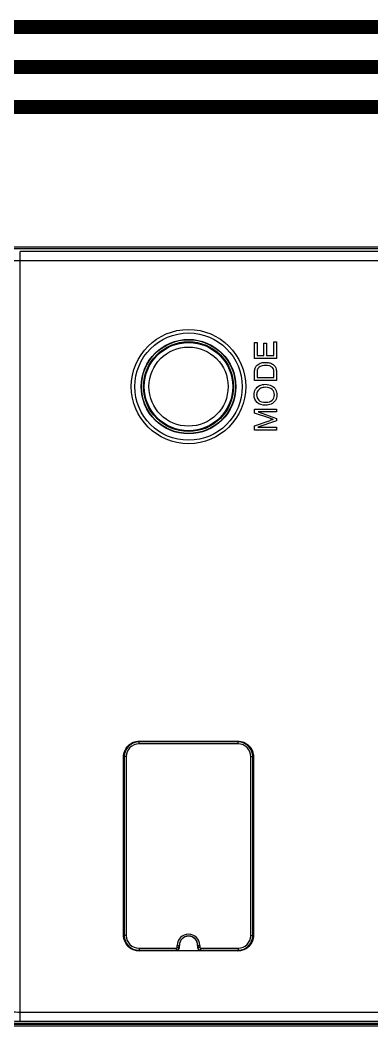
# Model space of a CAD drawing. Header units: millimetres. Extents: x 7299 to 8631, y -553 to 367.
# Drawn here: x 7892.2 to 7927.3, y 32 to 132.7 of the extents above; entities that cross this region are included whole.
import ezdxf

# ---------------------------------------------------------------- set-up
doc = ezdxf.new("R2010")
doc.units = ezdxf.units.MM
doc.layers.get('0').update_dxf_attribs({"linetype": 'CONTINUOUS'})

msp = doc.modelspace()

# ---------------------------------------------------------------- linework, layer by layer
at = {"color": 7, "linetype": 'Continuous'}
for p, q in [((7822.01, 110), (7933.47, 110)), ((7933.67, 109.8), (7822.2, 109.8)), ((7892.17, 32.46), (7892.17, 109.53)), ((7933.32, 109.53), (7892.17, 109.53)), ((7933.32, 108.61), (7892.17, 108.61)), ((7915.61, 98.83), (7915.61, 100.42)), ((7915.61, 100.42), (7915.87, 100.42)), ((7915.87, 100.42), (7915.87, 99.12)), ((7916.54, 99.12), (7916.54, 100.34)), ((7916.54, 100.34), (7916.8, 100.34)), ((7916.8, 100.34), (7916.8, 99.12)), ((7917.55, 99.12), (7917.55, 100.47)), ((7917.55, 100.47), (7917.81, 100.47)), ((7917.81, 100.47), (7917.81, 98.83)), ((7917.81, 98.83), (7915.61, 98.83)), ((7915.87, 99.12), (7916.54, 99.12)), ((7916.8, 99.12), (7917.55, 99.12)), ((7915.61, 96.6), (7915.61, 97.36)), ((7915.87, 97.36), (7915.87, 96.9)), ((7915.87, 96.9), (7917.55, 96.9)), ((7917.55, 96.9), (7917.55, 97.37)), ((7917.81, 97.4), (7917.81, 96.6)), ((7917.81, 96.6), (7915.61, 96.6)), ((7915.61, 93.35), (7915.61, 93.74)), ((7915.61, 93.74), (7917.81, 93.74)), ((7917.81, 93.74), (7917.81, 93.46)), ((7917.14, 92.83), (7915.61, 93.35)), ((7915.97, 93.46), (7917.81, 92.82)), ((7917.81, 93.46), (7915.97, 93.46)), ((7917.81, 92.82), (7917.81, 92.56)), ((7915.61, 92.08), (7917.17, 92.6)), ((7915.61, 91.65), (7915.61, 92.08)), ((7917.81, 91.65), (7915.61, 91.65)), ((7917.81, 92.56), (7915.94, 91.93)), ((7915.94, 91.93), (7917.81, 91.93)), ((7917.81, 91.93), (7917.81, 91.65)), ((7913.96, 60.45), (7904.06, 60.45)), ((7904.06, 60.22), (7904.06, 60.45)), ((7913.96, 60.42), (7904.06, 60.42)), ((7904.09, 60.5), (7913.93, 60.5)), ((7904.09, 60.47), (7904.09, 60.5)), ((7908.04, 60.47), (7904.09, 60.47)), ((7908.04, 60.45), (7908.04, 60.47)), ((7908.34, 60.46), (7908.36, 60.45)), ((7909.66, 60.45), (7908.36, 60.45)), ((7913.93, 60.47), (7909.98, 60.47)), ((7909.98, 60.47), (7909.98, 60.45)), ((7913.93, 60.47), (7913.93, 60.5)), ((7913.96, 60.22), (7913.96, 60.45)), ((7913.96, 60.22), (7904.06, 60.22)), ((7902.51, 41.07), (7902.51, 58.92)), ((7902.54, 58.92), (7902.51, 58.92)), ((7902.54, 41.07), (7902.54, 58.92)), ((7902.56, 58.95), (7902.56, 41.05)), ((7902.78, 58.95), (7902.56, 58.95)), ((7902.58, 58.95), (7902.58, 41.05)), ((7902.78, 58.95), (7902.78, 41.05)), ((7915.24, 58.95), (7915.46, 58.95)), ((7915.24, 41.05), (7915.24, 58.95)), ((7915.44, 41.05), (7915.44, 58.95)), ((7915.46, 41.05), (7915.46, 58.95)), ((7915.48, 58.92), (7915.51, 58.92)), ((7915.48, 41.07), (7915.48, 58.92)), ((7915.51, 58.92), (7915.51, 41.07)), ((7902.54, 41.07), (7902.51, 41.07)), ((7902.78, 41.05), (7902.56, 41.05)), ((7915.24, 41.05), (7915.46, 41.05)), ((7915.48, 41.07), (7915.51, 41.07)), ((7904.06, 39.77), (7907.81, 39.77)), ((7904.06, 39.77), (7904.06, 39.55)), ((7904.06, 39.57), (7907.81, 39.57)), ((7904.06, 39.55), (7906.81, 39.55)), ((7913.93, 39.52), (7904.09, 39.52)), ((7904.09, 39.52), (7904.09, 39.5)), ((7913.93, 39.5), (7904.09, 39.5)), ((7906.81, 39.55), (7907.51, 39.56)), ((7907.51, 39.56), (7907.81, 39.56)), ((7907.81, 39.56), (7907.81, 39.77)), ((7907.89, 40.06), (7908.1, 40.06)), ((7907.89, 39.85), (7907.89, 40.06)), ((7907.89, 39.85), (7908.1, 39.85)), ((7908.09, 39.85), (7908.09, 40.06)), ((7908.1, 39.85), (7908.1, 40.06)), ((7909.92, 40.06), (7910.13, 40.06)), ((7909.92, 40.06), (7909.92, 39.85)), ((7910.13, 39.85), (7909.92, 39.85)), ((7909.93, 40.06), (7909.93, 39.85)), ((7910.13, 40.06), (7910.13, 39.85)), ((7910.21, 39.77), (7913.96, 39.77)), ((7910.21, 39.77), (7910.21, 39.56)), ((7910.21, 39.57), (7913.96, 39.57)), ((7910.21, 39.56), (7910.51, 39.56)), ((7911.21, 39.55), (7910.51, 39.56)), ((7911.21, 39.55), (7913.96, 39.55)), ((7913.93, 39.52), (7913.93, 39.5)), ((7913.96, 39.77), (7913.96, 39.55)), ((7892.17, 33.38), (7985.85, 33.38)), ((7822.19, 32.27), (7985.84, 32.27)), ((7892.17, 32.46), (7985.85, 32.46)), ((7822.01, 32), (7986.03, 32)), ((7822.19, 32.18), (7985.84, 32.18))]:
    msp.add_line(p, q, dxfattribs=at)
for points in [[(7751.01, 132, 1.4, 1.4, 0), (8177.01, 132, 1.4, 1.4, 0)], [(7751.01, 128, 1.4, 1.4, 0), (8177.01, 128, 1.4, 1.4, 0)], [(7751.01, 124, 1.4, 1.4, 0), (8177.01, 124, 1.4, 1.4, 0)]]:
    msp.add_lwpolyline(points, format="xyseb")
for radius in [5.72, 5.37, 4.73, 4.7, 4.5, 4.42, 3.96]:
    msp.add_circle((7909.01, 96), radius, dxfattribs=at)
for centre, radius, start, end in [((7922.36, 77.06), 16.39, 107.2806, 108.4768), ((7904.06, 58.95), 1.5, 90, 180), ((7904.06, 58.95), 1.48, 90, 180), ((7913.96, 58.95), 1.5, 0, 90), ((7913.96, 58.95), 1.48, 0, 90), ((7904.06, 58.95), 1.28, 90, 180), ((7913.96, 58.95), 1.28, 0, 90), ((7904.06, 41.05), 1.5, 180, 270), ((7904.06, 41.05), 1.48, 180, 270), ((7904.06, 41.05), 1.28, 180, 270), ((7909.01, 40.06), 1.12, 0, 180), ((7909.01, 40.06), 0.922, 0, 180), ((7909.01, 40.06), 0.912, 0, 180), ((7913.96, 41.05), 1.5, 270, 0), ((7913.96, 41.05), 1.48, 270, 0), ((7913.96, 41.05), 1.28, 270, 0), ((7907.81, 39.85), 0.288, 270, 0), ((7907.81, 39.85), 0.278, 270, 0), ((7907.81, 39.85), 0.0782, 270, 0), ((7910.21, 39.85), 0.288, 180, 270), ((7910.21, 39.85), 0.278, 180, 270), ((7910.21, 39.85), 0.0782, 180, 270)]:
    msp.add_arc(centre, radius, start, end, dxfattribs=at)
for centre, major_axis, ratio, start_param, end_param in [((7904.09, 58.92), (-1.1, 1.1), 0.999695, 5.497939, 7.068431), ((7908.04, 60.46), (0.3, 0), 0.017455, 0.034907, 1.570796), ((7909.98, 60.46), (0.3, 0), 0.017455, 1.570796, 3.106686), ((7913.93, 58.92), (1.1, 1.1), 0.999695, 5.497939, 7.068431), ((7904.09, 41.07), (-1.1, -1.1), 0.999695, 5.497939, 7.068431), ((7913.93, 41.07), (1.1, -1.1), 0.999695, 5.497939, 7.068431)]:
    msp.add_ellipse(centre, major_axis=major_axis, ratio=ratio, start_param=start_param, end_param=end_param, dxfattribs=at)
for points, knots in [([(7892.17, 108.61), (7891.57, 108.61), (7890.68, 108.53), (7889.57, 108.24), (7888.4, 107.78), (7887.47, 107.09), (7887.24, 106.39)], [0, 0, 0, 0, 0.321565, 0.469839, 0.605159, 1, 1, 1, 1]), ([(7902.51, 58.92), (7902.51, 59.12), (7902.59, 59.54), (7902.94, 60.06), (7903.46, 60.42), (7903.88, 60.5), (7904.09, 60.5)], [0, 0, 0, 0, 0.25, 0.5, 0.75, 1, 1, 1, 1]), ([(7913.93, 60.5), (7914.14, 60.5), (7914.55, 60.42), (7915.08, 60.06), (7915.43, 59.54), (7915.51, 59.12), (7915.51, 58.92)], [0, 0, 0, 0, 0.25, 0.5, 0.75, 1, 1, 1, 1]), ([(7904.09, 39.5), (7903.88, 39.5), (7903.46, 39.57), (7902.94, 39.93), (7902.59, 40.45), (7902.51, 40.87), (7902.51, 41.07)], [0, 0, 0, 0, 0.25, 0.5, 0.75, 1, 1, 1, 1]), ([(7915.51, 41.07), (7915.51, 40.87), (7915.43, 40.45), (7915.08, 39.93), (7914.55, 39.57), (7914.14, 39.5), (7913.93, 39.5)], [0, 0, 0, 0, 0.25, 0.5, 0.75, 1, 1, 1, 1]), ([(7887.24, 35.6), (7887.47, 34.9), (7888.4, 34.21), (7889.57, 33.75), (7890.68, 33.46), (7891.57, 33.38), (7892.17, 33.38)], [0, 0, 0, 0, 0.39482, 0.53012, 0.678387, 1, 1, 1, 1]), ([(7886.26, 34.69), (7886.38, 34.36), (7886.8, 33.89), (7887.51, 33.43), (7888.54, 32.96), (7890.11, 32.57), (7891.46, 32.46), (7892.17, 32.46)], [0, 0, 0, 0, 0.163343, 0.267604, 0.388314, 0.674502, 1, 1, 1, 1])]:
    msp.add_open_spline(points, degree=3, knots=knots, dxfattribs=at)
for points in [[(7915.61, 97.36), (7915.61, 97.53), (7915.62, 97.66), (7915.64, 97.75)], [(7915.64, 97.75), (7915.67, 97.88), (7915.72, 97.99), (7915.8, 98.08)], [(7915.8, 98.08), (7915.9, 98.19), (7916.02, 98.28), (7916.18, 98.34)], [(7915.91, 97.73), (7915.88, 97.66), (7915.87, 97.53), (7915.87, 97.36)], [(7916.16, 98.01), (7916.04, 97.93), (7915.96, 97.84), (7915.91, 97.73)], [(7916.69, 98.12), (7916.46, 98.12), (7916.29, 98.08), (7916.16, 98.01)], [(7916.18, 98.34), (7916.33, 98.39), (7916.5, 98.42), (7916.7, 98.42)], [(7917.12, 98.07), (7917, 98.1), (7916.86, 98.12), (7916.69, 98.12)], [(7916.7, 98.42), (7916.87, 98.42), (7917.01, 98.4), (7917.14, 98.37)], [(7917.4, 97.9), (7917.33, 97.97), (7917.23, 98.03), (7917.12, 98.07)], [(7917.14, 98.37), (7917.27, 98.33), (7917.38, 98.28), (7917.46, 98.21)], [(7917.51, 97.71), (7917.48, 97.79), (7917.44, 97.85), (7917.4, 97.9)], [(7917.46, 98.21), (7917.55, 98.15), (7917.61, 98.09), (7917.66, 98.01)], [(7917.55, 97.37), (7917.55, 97.51), (7917.54, 97.62), (7917.51, 97.71)], [(7917.66, 98.01), (7917.71, 97.94), (7917.75, 97.85), (7917.77, 97.75)], [(7917.77, 97.75), (7917.8, 97.65), (7917.81, 97.53), (7917.81, 97.4)], [(7915.57, 95.18), (7915.57, 95.38), (7915.62, 95.56), (7915.72, 95.73)], [(7915.72, 95.73), (7915.81, 95.89), (7915.95, 96.02), (7916.12, 96.1)], [(7916.24, 95.84), (7916.11, 95.78), (7916.01, 95.69), (7915.93, 95.57)], [(7916.12, 96.1), (7916.3, 96.19), (7916.49, 96.23), (7916.71, 96.23)], [(7916.71, 95.93), (7916.53, 95.93), (7916.38, 95.9), (7916.24, 95.84)], [(7916.71, 96.23), (7916.94, 96.23), (7917.14, 96.18), (7917.31, 96.09)], [(7917.37, 95.72), (7917.21, 95.86), (7916.99, 95.93), (7916.71, 95.93)], [(7917.31, 96.09), (7917.49, 96), (7917.62, 95.88), (7917.71, 95.71)], [(7917.6, 95.18), (7917.6, 95.4), (7917.52, 95.58), (7917.37, 95.72)], [(7917.71, 95.71), (7917.8, 95.55), (7917.85, 95.37), (7917.85, 95.18)], [(7915.88, 94.42), (7915.67, 94.61), (7915.57, 94.87), (7915.57, 95.18)], [(7915.93, 95.57), (7915.86, 95.46), (7915.82, 95.32), (7915.82, 95.18)], [(7915.82, 95.18), (7915.82, 94.97), (7915.89, 94.8), (7916.03, 94.65)], [(7917.37, 94.64), (7917.52, 94.78), (7917.6, 94.96), (7917.6, 95.18)], [(7917.85, 95.18), (7917.85, 94.97), (7917.8, 94.78), (7917.7, 94.62)], [(7916.74, 94.13), (7916.37, 94.13), (7916.09, 94.22), (7915.88, 94.42)], [(7916.03, 94.65), (7916.18, 94.5), (7916.41, 94.43), (7916.74, 94.43)], [(7916.74, 94.43), (7917.01, 94.43), (7917.22, 94.5), (7917.37, 94.64)], [(7917.29, 94.25), (7917.11, 94.17), (7916.93, 94.13), (7916.74, 94.13)], [(7917.7, 94.62), (7917.6, 94.46), (7917.46, 94.34), (7917.29, 94.25)], [(7917.49, 92.71), (7917.41, 92.73), (7917.3, 92.77), (7917.14, 92.83)]]:
    msp.add_open_spline(points, degree=3, dxfattribs=at)

doc.saveas('drawing.dxf')
